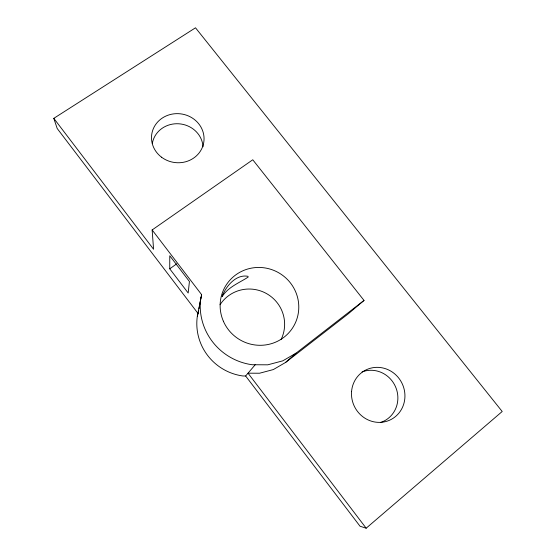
<?xml version="1.0" encoding="UTF-8"?>
<svg xmlns="http://www.w3.org/2000/svg" width="556" height="556" viewBox="0 0 556 556"><rect width="100%" height="100%" fill="white"/><g stroke="black" fill="none" stroke-linecap="round" stroke-linejoin="round"><path stroke-width="0.83" d="M169.747 268.819L169.761 255.767L189.429 281.51L188.185 293.012L169.747 268.819L176.718 263.843M197.345 316.1L201.619 294.659L152.142 229.941L252.771 159.78L364.027 300.435L348.223 313.841L285.589 362.442L273.35 369.559L259.569 373.229L248.025 373.187L366.175 528.2L502.2 411.496L195.504 27.8L53.8 118.345L57.185 128.485L198.082 313.528L197.345 316.1A52.778 52.014 31.3 0 0 242.916 375.981L245.641 375.995L255.197 364.757M198.082 313.528L198.694 310.248M198.999 308.608L199.312 306.968M199.618 305.327L200.389 301.227M200.695 299.587L201.619 294.659M285.589 362.442L296.098 353.116L364.027 300.435M296.098 353.116L282.789 360.837L267.784 364.819L252.139 364.736A59.304 58.088 30.4 0 1 200.799 297.536M366.175 528.2L360.038 526.24L245.641 375.995M53.8 118.345L153.574 249.255L152.142 229.941M220.037 304.737A35.188 34.674 31.3 0 1 266.671 293.665A35.188 34.674 31.3 0 1 281.134 339.403M152.316 143.483A25.562 23.873 8.2 0 1 178.817 123.786A25.562 23.873 8.2 0 1 203.03 146.777M362.053 371.922A26.945 25.708 64.1 0 1 396.185 388.408A26.945 25.708 64.1 0 1 380.499 422.504M222.671 294.944L222.157 296.591C228.134 287.021 239.219 282.907 248.178 277.083L247.976 276.311C236.453 274.073 226.862 285.277 222.671 294.944M223.38 321.222A39.532 38.718 30.3 0 0 291.059 330.111A39.532 38.718 30.3 0 0 263.933 267.784A39.532 38.718 30.3 0 0 223.38 321.222M161.574 157.223A26.327 24.52 8.5 0 0 203.802 142.141A26.327 24.52 8.5 0 0 167.947 115.238A26.327 24.52 8.5 0 0 161.574 157.223M351.58 391.417A27.786 26.466 63.5 0 0 389.527 420.239A27.786 26.466 63.5 0 0 393.53 372.937A27.786 26.466 63.5 0 0 351.58 391.417"/></g></svg>
